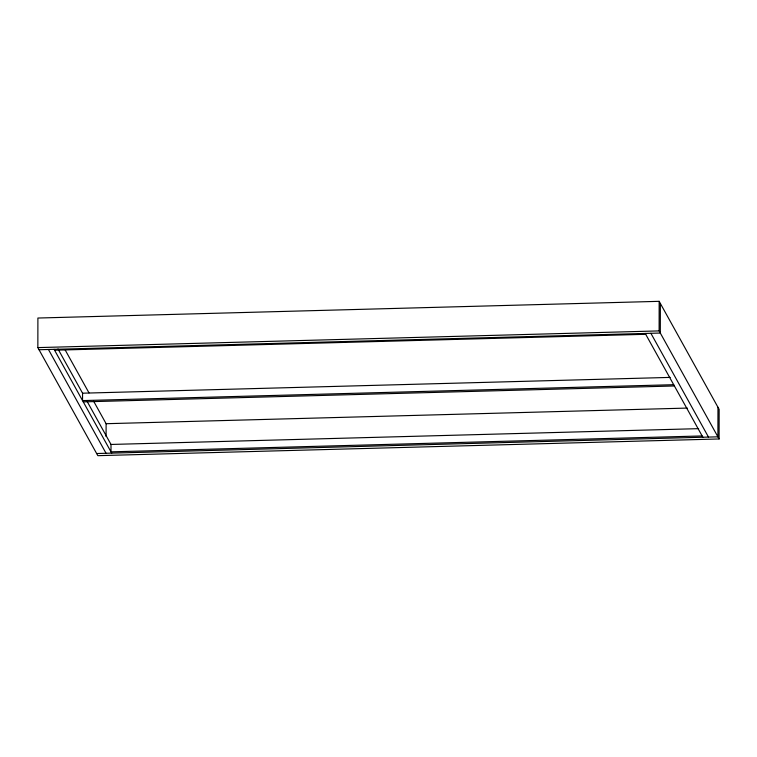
<?xml version="1.0" encoding="UTF-8"?>
<svg xmlns="http://www.w3.org/2000/svg" width="757" height="757" viewBox="0 0 757 757"><rect width="100%" height="100%" fill="white"/><g stroke="black" fill="none" stroke-linecap="round" stroke-linejoin="round"><path stroke-width="1.14" d="M37.85 347.605L37.897 318.035L659.167 301.333L719.15 409.395L719.103 438.965L97.833 455.667L37.85 347.605L659.12 330.904L719.103 438.965M58.005 348.977L82.56 393.195L82.541 400.595L673.692 384.698M106.084 436.543L106.112 423.702L93.565 401.096M87.235 401.617L111.005 444.454L110.995 451.844L702.136 435.947M659.12 330.904L659.167 301.333M660.359 303.472L660.303 333.042L39.033 349.743M717.967 407.257L717.91 436.827L96.641 453.528M54.57 350.198L645.721 334.301M82.56 393.195L670.153 377.402M83.261 401.872L674.402 385.975M106.112 423.702L687.29 408.08M111.005 444.454L698.607 428.651M650.888 333.298L708.495 437.082M645.238 333.449L702.856 437.234M65.045 349.725L88.995 392.883M54.097 349.337L111.705 453.121M48.448 349.488L106.056 453.273"/></g></svg>
